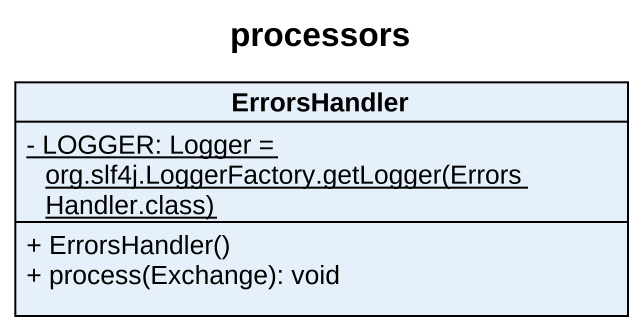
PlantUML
@startuml
title processors
hide circle
hide empty members
skinparam classAttributeIconSize 0
class ErrorsHandler {
  {static} {field} - LOGGER: Logger = org.slf4j.LoggerFactory.getLogger(ErrorsHandler.class)
  + ErrorsHandler()
  + process(Exchange): void
}
@enduml
